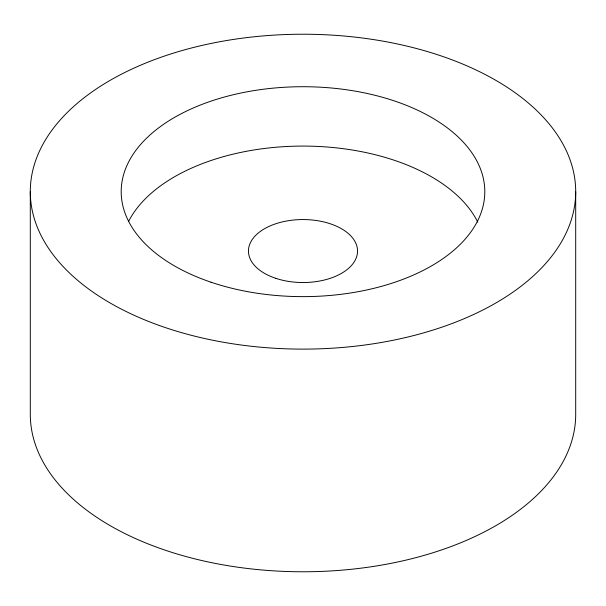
<?xml version="1.0" encoding="UTF-8"?>
<svg xmlns="http://www.w3.org/2000/svg" width="606" height="606" viewBox="0 0 606 606"><rect width="100%" height="100%" fill="white"/><g stroke="black" fill="none" stroke-linecap="round" stroke-linejoin="round"><path stroke-width="0.91" d="M575.7 191.67A272.7 157.439 0 0 1 166.65 328.02A272.7 157.439 0 0 1 166.65 55.32A272.7 157.439 0 0 1 575.7 191.67L575.7 414.33A272.7 157.439 0 0 1 303 571.769A272.7 157.439 0 0 1 30.3 414.33L30.3 191.67M128.487 221.629A181.8 104.959 0 0 1 303.523 146.084A181.8 104.959 0 0 1 477.801 222.205M210.994 282.199A181.8 104.959 0 0 0 484.792 192.413A181.8 104.959 0 0 0 213.214 100.407A181.8 104.959 0 0 0 210.994 282.199M275.73 278.313A54.54 31.489 0 0 0 357.54 251.043A54.54 31.489 0 0 0 275.73 223.773A54.54 31.489 0 0 0 275.73 278.313"/></g></svg>
